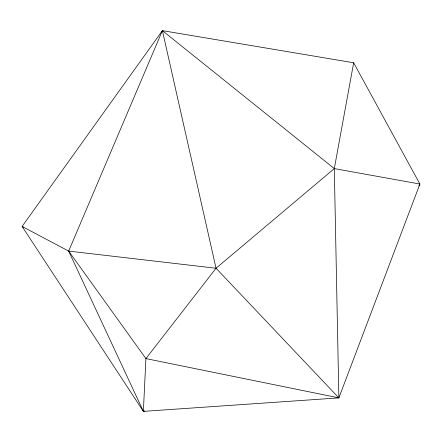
<?xml version="1.0" encoding="UTF-8"?>
<svg xmlns="http://www.w3.org/2000/svg" width="442" height="442" viewBox="0 0 442 442"><rect width="100%" height="100%" fill="white"/><g stroke="black" fill="none" stroke-linecap="round" stroke-linejoin="round"><path stroke-width="0.66" d="M144.672 410.927L143.368 411.369L145.915 358.6L216.039 268.25L334.307 168.601L353.661 62.764L162.391 30.631L22.1 226.431L143.368 411.369L338.87 397.888L419.9 184.038L353.661 62.764M143.368 411.369L68.67 251.095L162.391 30.631L334.307 168.601L419.9 184.038L418.861 185.828M23.293 227.122L22.1 226.431L68.67 251.095L216.039 268.25L338.87 397.888L334.307 168.601M338.87 397.888L145.915 358.6L68.67 251.095M162.391 30.631L216.039 268.25"/></g></svg>
